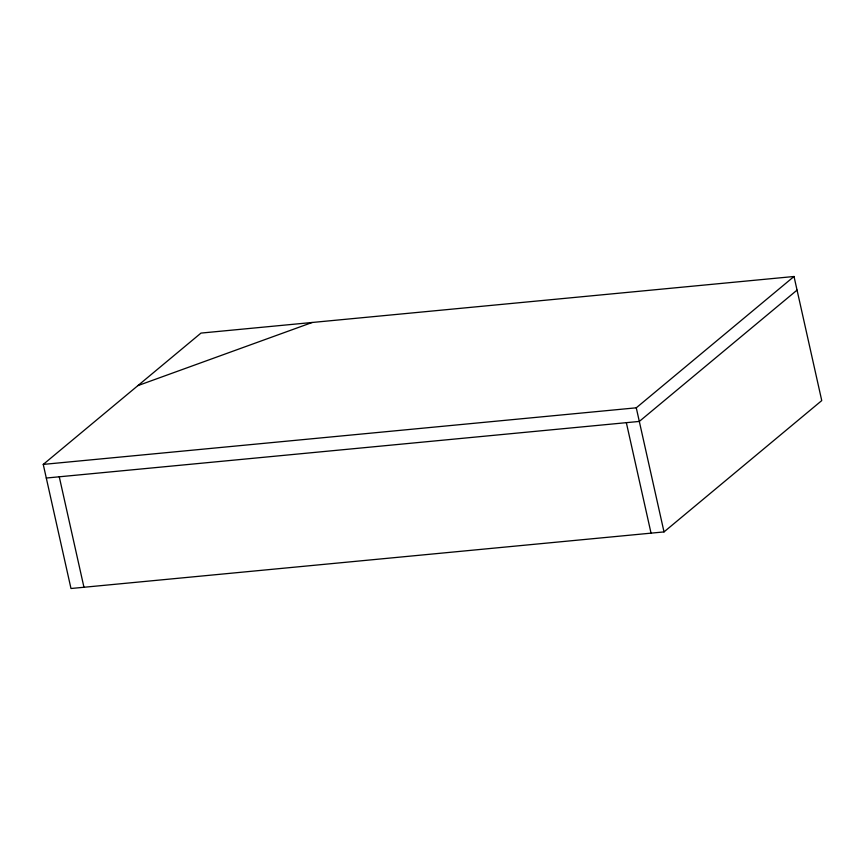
<?xml version="1.0" encoding="UTF-8"?>
<svg xmlns="http://www.w3.org/2000/svg" width="865" height="865" viewBox="0 0 865 865"><rect width="100%" height="100%" fill="white"/><g stroke="black" fill="none" stroke-linecap="round" stroke-linejoin="round"><path stroke-width="1.3" d="M43.25 464.408L200.983 333.09L794.016 276.497L821.75 400.592L664.017 531.91L70.984 588.503L43.25 464.408L636.272 407.815L794.016 276.497M797.054 290.11L639.322 421.428L46.288 478.031M137.892 385.617L312.179 322.483M636.272 407.815L664.017 531.91M626.346 422.671L651.042 533.143M59.263 476.788L83.959 587.259"/></g></svg>
